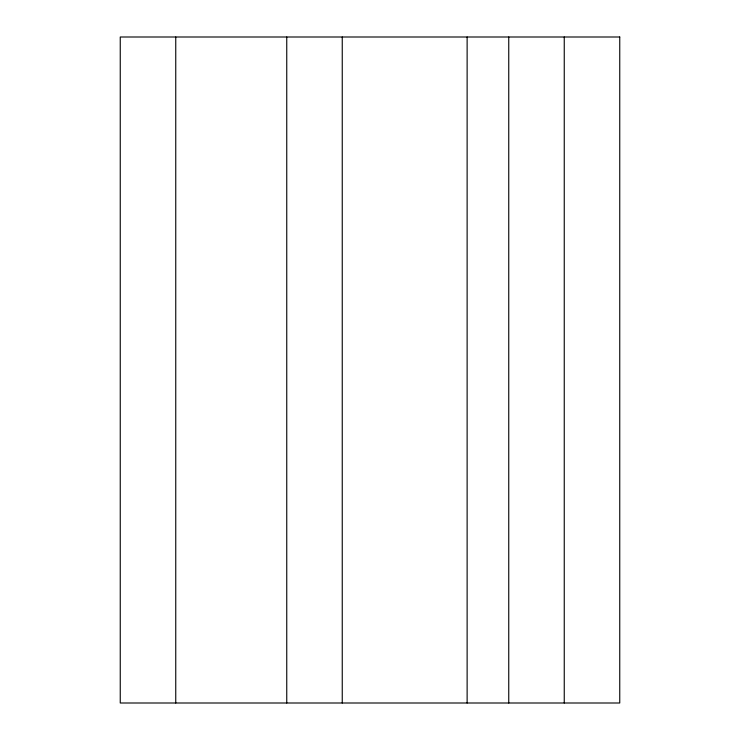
<?xml version="1.0" encoding="UTF-8"?>
<svg xmlns="http://www.w3.org/2000/svg" width="740" height="740" viewBox="0 0 740 740"><rect width="100%" height="100%" fill="white"/><g stroke="black" fill="none" stroke-linecap="round" stroke-linejoin="round"><path stroke-width="1.11" d="M564.25 37L564.25 703M508.75 37L508.75 703M467.125 37L467.125 703M342.25 37L342.25 703M286.75 37L286.75 703M175.75 37L175.75 703M619.75 37L120.25 37L120.25 703L619.75 703L619.75 37"/></g></svg>
